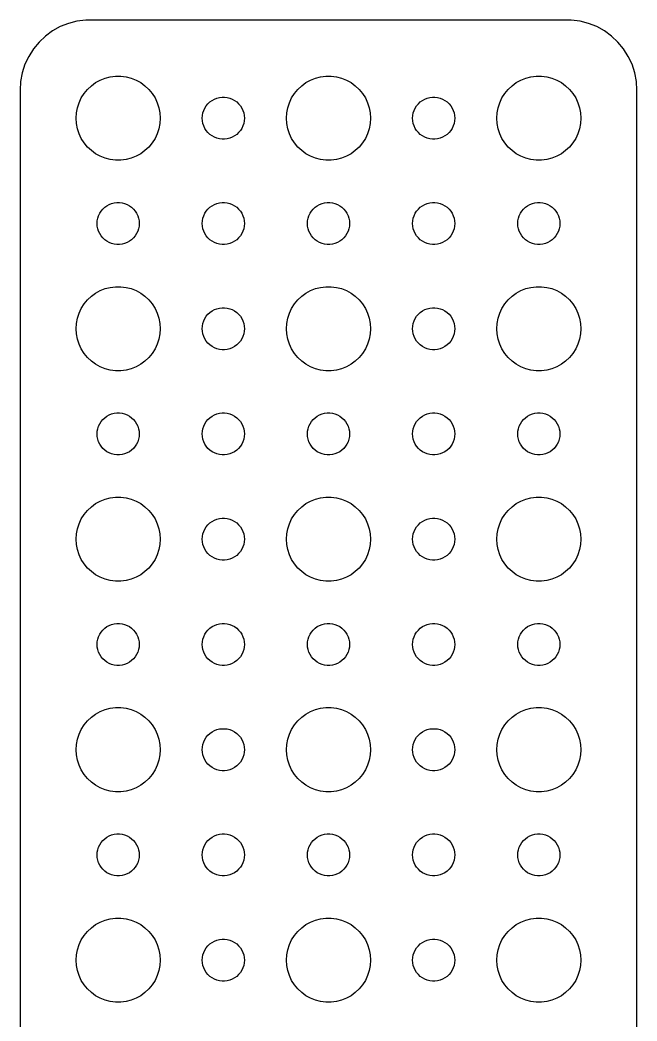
# Model space of a CAD drawing. Extents: x -22 to 22, y -67 to 67.
# Drawn here: x -22 to 22, y -4.3 to 67 of the extents above; entities that cross this region are included whole.
import ezdxf

# ---------------------------------------------------------------- set-up
doc = ezdxf.new("R2010")
doc.units = 0
doc.layers.get('0').update_dxf_attribs({"linetype": 'CONTINUOUS'})

msp = doc.modelspace()

# ---------------------------------------------------------------- linework, layer by layer
msp.add_lwpolyline([(22, -62), (22, 62), (21.9606, 62.6267), (21.8429, 63.2434), (21.6489, 63.8406), (21.3815, 64.4088), (21.0451, 64.9389), (20.6448, 65.4227), (20.1871, 65.8526), (19.6791, 66.2216), (19.1289, 66.5241), (18.5451, 66.7553), (17.9369, 66.9114), (17.314, 66.9901), (17, 66.9901), (17, 66.997), (-17, 66.997), (-17, 66.9901), (-17.314, 66.9901), (-17.9369, 66.9114), (-18.5451, 66.7553), (-19.1289, 66.5241), (-19.6791, 66.2216), (-20.1871, 65.8526), (-20.6448, 65.4227), (-21.0451, 64.9389), (-21.3815, 64.4088), (-21.6489, 63.8406), (-21.8429, 63.2434), (-21.9606, 62.6267), (-22, 62), (-22, -62)])
for points in [[(-15.1884, 57.0059), (-15.5621, 57.0531), (-15.9271, 57.1468), (-16.2773, 57.2855), (-16.6075, 57.467), (-16.9123, 57.6885), (-17.1869, 57.9464), (-17.4271, 58.2366), (-17.6289, 58.5547), (-17.7893, 58.8956), (-17.9057, 59.2539), (-17.9763, 59.624), (-18, 60), (-17.9763, 60.376), (-17.9057, 60.7461), (-17.7893, 61.1044), (-17.6289, 61.4453), (-17.4271, 61.7634), (-17.1869, 62.0536), (-16.9123, 62.3115), (-16.6075, 62.533), (-16.2773, 62.7145), (-15.9271, 62.8532), (-15.5621, 62.9469), (-15.1884, 62.9941), (-14.8116, 62.9941), (-14.4379, 62.9469), (-14.0729, 62.8532), (-13.7227, 62.7145), (-13.3925, 62.533), (-13.0877, 62.3115), (-12.8131, 62.0536), (-12.5729, 61.7634), (-12.3711, 61.4453), (-12.2107, 61.1044), (-12.0943, 60.7461), (-12.0237, 60.376), (-12, 60), (-12.0237, 59.624), (-12.0943, 59.2539), (-12.2107, 58.8956), (-12.3711, 58.5547), (-12.5729, 58.2366), (-12.8131, 57.9464), (-13.0877, 57.6885), (-13.3925, 57.467), (-13.7227, 57.2855), (-14.0729, 57.1468), (-14.4379, 57.0531), (-14.8116, 57.0059)], [(-0.188372, 57.0059), (-0.562144, 57.0531), (-0.927051, 57.1468), (-1.27734, 57.2855), (-1.60748, 57.467), (-1.91227, 57.6885), (-2.18691, 57.9464), (-2.42705, 58.2366), (-2.62892, 58.5547), (-2.78933, 58.8956), (-2.90575, 59.2539), (-2.97634, 59.624), (-3, 60), (-2.97634, 60.376), (-2.90575, 60.7461), (-2.78933, 61.1044), (-2.62892, 61.4453), (-2.42705, 61.7634), (-2.18691, 62.0536), (-1.91227, 62.3115), (-1.60748, 62.533), (-1.27734, 62.7145), (-0.927051, 62.8532), (-0.562144, 62.9469), (-0.188372, 62.9941), (0.188372, 62.9941), (0.562144, 62.9469), (0.927051, 62.8532), (1.27734, 62.7145), (1.60748, 62.533), (1.91227, 62.3115), (2.18691, 62.0536), (2.42705, 61.7634), (2.62892, 61.4453), (2.78933, 61.1044), (2.90575, 60.7461), (2.97634, 60.376), (3, 60), (2.97634, 59.624), (2.90575, 59.2539), (2.78933, 58.8956), (2.62892, 58.5547), (2.42705, 58.2366), (2.18691, 57.9464), (1.91227, 57.6885), (1.60748, 57.467), (1.27734, 57.2855), (0.927051, 57.1468), (0.562144, 57.0531), (0.188372, 57.0059)], [(14.8116, 57.0059), (14.4379, 57.0531), (14.0729, 57.1468), (13.7227, 57.2855), (13.3925, 57.467), (13.0877, 57.6885), (12.8131, 57.9464), (12.5729, 58.2366), (12.3711, 58.5547), (12.2107, 58.8956), (12.0943, 59.2539), (12.0237, 59.624), (12, 60), (12.0237, 60.376), (12.0943, 60.7461), (12.2107, 61.1044), (12.3711, 61.4453), (12.5729, 61.7634), (12.8131, 62.0536), (13.0877, 62.3115), (13.3925, 62.533), (13.7227, 62.7145), (14.0729, 62.8532), (14.4379, 62.9469), (14.8116, 62.9941), (15.1884, 62.9941), (15.5621, 62.9469), (15.9271, 62.8532), (16.2773, 62.7145), (16.6075, 62.533), (16.9123, 62.3115), (17.1869, 62.0536), (17.4271, 61.7634), (17.6289, 61.4453), (17.7893, 61.1044), (17.9057, 60.7461), (17.9763, 60.376), (18, 60), (17.9763, 59.624), (17.9057, 59.2539), (17.7893, 58.8956), (17.6289, 58.5547), (17.4271, 58.2366), (17.1869, 57.9464), (16.9123, 57.6885), (16.6075, 57.467), (16.2773, 57.2855), (15.9271, 57.1468), (15.5621, 57.0531), (15.1884, 57.0059)], [(-7.59419, 58.503), (-7.78107, 58.5266), (-7.96353, 58.5734), (-8.13867, 58.6428), (-8.30374, 58.7335), (-8.45614, 58.8442), (-8.59345, 58.9732), (-8.71353, 59.1183), (-8.81446, 59.2774), (-8.89466, 59.4478), (-8.95287, 59.627), (-8.98817, 59.812), (-9, 60), (-8.98817, 60.188), (-8.95287, 60.373), (-8.89466, 60.5522), (-8.81446, 60.7226), (-8.71353, 60.8817), (-8.59345, 61.0268), (-8.45614, 61.1558), (-8.30374, 61.2665), (-8.13867, 61.3572), (-7.96353, 61.4266), (-7.78107, 61.4734), (-7.59419, 61.497), (-7.40581, 61.497), (-7.21893, 61.4734), (-7.03647, 61.4266), (-6.86133, 61.3572), (-6.69626, 61.2665), (-6.54386, 61.1558), (-6.40655, 61.0268), (-6.28647, 60.8817), (-6.18554, 60.7226), (-6.10534, 60.5522), (-6.04713, 60.373), (-6.01183, 60.188), (-6, 60), (-6.01183, 59.812), (-6.04713, 59.627), (-6.10534, 59.4478), (-6.18554, 59.2774), (-6.28647, 59.1183), (-6.40655, 58.9732), (-6.54386, 58.8442), (-6.69626, 58.7335), (-6.86133, 58.6428), (-7.03647, 58.5734), (-7.21893, 58.5266), (-7.40581, 58.503)], [(7.40581, 58.503), (7.21893, 58.5266), (7.03647, 58.5734), (6.86133, 58.6428), (6.69626, 58.7335), (6.54386, 58.8442), (6.40655, 58.9732), (6.28647, 59.1183), (6.18554, 59.2774), (6.10534, 59.4478), (6.04713, 59.627), (6.01183, 59.812), (6, 60), (6.01183, 60.188), (6.04713, 60.373), (6.10534, 60.5522), (6.18554, 60.7226), (6.28647, 60.8817), (6.40655, 61.0268), (6.54386, 61.1558), (6.69626, 61.2665), (6.86133, 61.3572), (7.03647, 61.4266), (7.21893, 61.4734), (7.40581, 61.497), (7.59419, 61.497), (7.78107, 61.4734), (7.96353, 61.4266), (8.13867, 61.3572), (8.30374, 61.2665), (8.45614, 61.1558), (8.59345, 61.0268), (8.71353, 60.8817), (8.81446, 60.7226), (8.89466, 60.5522), (8.95287, 60.373), (8.98817, 60.188), (9, 60), (8.98817, 59.812), (8.95287, 59.627), (8.89466, 59.4478), (8.81446, 59.2774), (8.71353, 59.1183), (8.59345, 58.9732), (8.45614, 58.8442), (8.30374, 58.7335), (8.13867, 58.6428), (7.96353, 58.5734), (7.78107, 58.5266), (7.59419, 58.503)], [(-15.0942, 51.003), (-15.2811, 51.0266), (-15.4635, 51.0734), (-15.6387, 51.1428), (-15.8037, 51.2335), (-15.9561, 51.3442), (-16.0935, 51.4732), (-16.2135, 51.6183), (-16.3145, 51.7774), (-16.3947, 51.9478), (-16.4529, 52.127), (-16.4882, 52.312), (-16.5, 52.5), (-16.4882, 52.688), (-16.4529, 52.873), (-16.3947, 53.0522), (-16.3145, 53.2226), (-16.2135, 53.3817), (-16.0935, 53.5268), (-15.9561, 53.6558), (-15.8037, 53.7665), (-15.6387, 53.8572), (-15.4635, 53.9266), (-15.2811, 53.9734), (-15.0942, 53.997), (-14.9058, 53.997), (-14.7189, 53.9734), (-14.5365, 53.9266), (-14.3613, 53.8572), (-14.1963, 53.7665), (-14.0439, 53.6558), (-13.9065, 53.5268), (-13.7865, 53.3817), (-13.6855, 53.2226), (-13.6053, 53.0522), (-13.5471, 52.873), (-13.5118, 52.688), (-13.5, 52.5), (-13.5118, 52.312), (-13.5471, 52.127), (-13.6053, 51.9478), (-13.6855, 51.7774), (-13.7865, 51.6183), (-13.9065, 51.4732), (-14.0439, 51.3442), (-14.1963, 51.2335), (-14.3613, 51.1428), (-14.5365, 51.0734), (-14.7189, 51.0266), (-14.9058, 51.003)], [(-7.59419, 51.003), (-7.78107, 51.0266), (-7.96353, 51.0734), (-8.13867, 51.1428), (-8.30374, 51.2335), (-8.45614, 51.3442), (-8.59345, 51.4732), (-8.71353, 51.6183), (-8.81446, 51.7774), (-8.89466, 51.9478), (-8.95287, 52.127), (-8.98817, 52.312), (-9, 52.5), (-8.98817, 52.688), (-8.95287, 52.873), (-8.89466, 53.0522), (-8.81446, 53.2226), (-8.71353, 53.3817), (-8.59345, 53.5268), (-8.45614, 53.6558), (-8.30374, 53.7665), (-8.13867, 53.8572), (-7.96353, 53.9266), (-7.78107, 53.9734), (-7.59419, 53.997), (-7.40581, 53.997), (-7.21893, 53.9734), (-7.03647, 53.9266), (-6.86133, 53.8572), (-6.69626, 53.7665), (-6.54386, 53.6558), (-6.40655, 53.5268), (-6.28647, 53.3817), (-6.18554, 53.2226), (-6.10534, 53.0522), (-6.04713, 52.873), (-6.01183, 52.688), (-6, 52.5), (-6.01183, 52.312), (-6.04713, 52.127), (-6.10534, 51.9478), (-6.18554, 51.7774), (-6.28647, 51.6183), (-6.40655, 51.4732), (-6.54386, 51.3442), (-6.69626, 51.2335), (-6.86133, 51.1428), (-7.03647, 51.0734), (-7.21893, 51.0266), (-7.40581, 51.003)], [(-0.094186, 51.003), (-0.281072, 51.0266), (-0.463525, 51.0734), (-0.638669, 51.1428), (-0.80374, 51.2335), (-0.956136, 51.3442), (-1.09345, 51.4732), (-1.21353, 51.6183), (-1.31446, 51.7774), (-1.39466, 51.9478), (-1.45287, 52.127), (-1.48817, 52.312), (-1.5, 52.5), (-1.48817, 52.688), (-1.45287, 52.873), (-1.39466, 53.0522), (-1.31446, 53.2226), (-1.21353, 53.3817), (-1.09345, 53.5268), (-0.956136, 53.6558), (-0.80374, 53.7665), (-0.638669, 53.8572), (-0.463525, 53.9266), (-0.281072, 53.9734), (-0.094186, 53.997), (0.094186, 53.997), (0.281072, 53.9734), (0.463525, 53.9266), (0.638669, 53.8572), (0.80374, 53.7665), (0.956136, 53.6558), (1.09345, 53.5268), (1.21353, 53.3817), (1.31446, 53.2226), (1.39466, 53.0522), (1.45287, 52.873), (1.48817, 52.688), (1.5, 52.5), (1.48817, 52.312), (1.45287, 52.127), (1.39466, 51.9478), (1.31446, 51.7774), (1.21353, 51.6183), (1.09345, 51.4732), (0.956136, 51.3442), (0.80374, 51.2335), (0.638669, 51.1428), (0.463525, 51.0734), (0.281072, 51.0266), (0.094186, 51.003)], [(7.40581, 51.003), (7.21893, 51.0266), (7.03647, 51.0734), (6.86133, 51.1428), (6.69626, 51.2335), (6.54386, 51.3442), (6.40655, 51.4732), (6.28647, 51.6183), (6.18554, 51.7774), (6.10534, 51.9478), (6.04713, 52.127), (6.01183, 52.312), (6, 52.5), (6.01183, 52.688), (6.04713, 52.873), (6.10534, 53.0522), (6.18554, 53.2226), (6.28647, 53.3817), (6.40655, 53.5268), (6.54386, 53.6558), (6.69626, 53.7665), (6.86133, 53.8572), (7.03647, 53.9266), (7.21893, 53.9734), (7.40581, 53.997), (7.59419, 53.997), (7.78107, 53.9734), (7.96353, 53.9266), (8.13867, 53.8572), (8.30374, 53.7665), (8.45614, 53.6558), (8.59345, 53.5268), (8.71353, 53.3817), (8.81446, 53.2226), (8.89466, 53.0522), (8.95287, 52.873), (8.98817, 52.688), (9, 52.5), (8.98817, 52.312), (8.95287, 52.127), (8.89466, 51.9478), (8.81446, 51.7774), (8.71353, 51.6183), (8.59345, 51.4732), (8.45614, 51.3442), (8.30374, 51.2335), (8.13867, 51.1428), (7.96353, 51.0734), (7.78107, 51.0266), (7.59419, 51.003)], [(14.9058, 51.003), (14.7189, 51.0266), (14.5365, 51.0734), (14.3613, 51.1428), (14.1963, 51.2335), (14.0439, 51.3442), (13.9065, 51.4732), (13.7865, 51.6183), (13.6855, 51.7774), (13.6053, 51.9478), (13.5471, 52.127), (13.5118, 52.312), (13.5, 52.5), (13.5118, 52.688), (13.5471, 52.873), (13.6053, 53.0522), (13.6855, 53.2226), (13.7865, 53.3817), (13.9065, 53.5268), (14.0439, 53.6558), (14.1963, 53.7665), (14.3613, 53.8572), (14.5365, 53.9266), (14.7189, 53.9734), (14.9058, 53.997), (15.0942, 53.997), (15.2811, 53.9734), (15.4635, 53.9266), (15.6387, 53.8572), (15.8037, 53.7665), (15.9561, 53.6558), (16.0935, 53.5268), (16.2135, 53.3817), (16.3145, 53.2226), (16.3947, 53.0522), (16.4529, 52.873), (16.4882, 52.688), (16.5, 52.5), (16.4882, 52.312), (16.4529, 52.127), (16.3947, 51.9478), (16.3145, 51.7774), (16.2135, 51.6183), (16.0935, 51.4732), (15.9561, 51.3442), (15.8037, 51.2335), (15.6387, 51.1428), (15.4635, 51.0734), (15.2811, 51.0266), (15.0942, 51.003)], [(-15.1884, 42.0059), (-15.5621, 42.0531), (-15.9271, 42.1468), (-16.2773, 42.2855), (-16.6075, 42.467), (-16.9123, 42.6885), (-17.1869, 42.9464), (-17.4271, 43.2366), (-17.6289, 43.5547), (-17.7893, 43.8956), (-17.9057, 44.2539), (-17.9763, 44.624), (-18, 45), (-17.9763, 45.376), (-17.9057, 45.7461), (-17.7893, 46.1044), (-17.6289, 46.4453), (-17.4271, 46.7634), (-17.1869, 47.0536), (-16.9123, 47.3115), (-16.6075, 47.533), (-16.2773, 47.7145), (-15.9271, 47.8532), (-15.5621, 47.9469), (-15.1884, 47.9941), (-14.8116, 47.9941), (-14.4379, 47.9469), (-14.0729, 47.8532), (-13.7227, 47.7145), (-13.3925, 47.533), (-13.0877, 47.3115), (-12.8131, 47.0536), (-12.5729, 46.7634), (-12.3711, 46.4453), (-12.2107, 46.1044), (-12.0943, 45.7461), (-12.0237, 45.376), (-12, 45), (-12.0237, 44.624), (-12.0943, 44.2539), (-12.2107, 43.8956), (-12.3711, 43.5547), (-12.5729, 43.2366), (-12.8131, 42.9464), (-13.0877, 42.6885), (-13.3925, 42.467), (-13.7227, 42.2855), (-14.0729, 42.1468), (-14.4379, 42.0531), (-14.8116, 42.0059)], [(-0.188372, 42.0059), (-0.562144, 42.0531), (-0.927051, 42.1468), (-1.27734, 42.2855), (-1.60748, 42.467), (-1.91227, 42.6885), (-2.18691, 42.9464), (-2.42705, 43.2366), (-2.62892, 43.5547), (-2.78933, 43.8956), (-2.90575, 44.2539), (-2.97634, 44.624), (-3, 45), (-2.97634, 45.376), (-2.90575, 45.7461), (-2.78933, 46.1044), (-2.62892, 46.4453), (-2.42705, 46.7634), (-2.18691, 47.0536), (-1.91227, 47.3115), (-1.60748, 47.533), (-1.27734, 47.7145), (-0.927051, 47.8532), (-0.562144, 47.9469), (-0.188372, 47.9941), (0.188372, 47.9941), (0.562144, 47.9469), (0.927051, 47.8532), (1.27734, 47.7145), (1.60748, 47.533), (1.91227, 47.3115), (2.18691, 47.0536), (2.42705, 46.7634), (2.62892, 46.4453), (2.78933, 46.1044), (2.90575, 45.7461), (2.97634, 45.376), (3, 45), (2.97634, 44.624), (2.90575, 44.2539), (2.78933, 43.8956), (2.62892, 43.5547), (2.42705, 43.2366), (2.18691, 42.9464), (1.91227, 42.6885), (1.60748, 42.467), (1.27734, 42.2855), (0.927051, 42.1468), (0.562144, 42.0531), (0.188372, 42.0059)], [(14.8116, 42.0059), (14.4379, 42.0531), (14.0729, 42.1468), (13.7227, 42.2855), (13.3925, 42.467), (13.0877, 42.6885), (12.8131, 42.9464), (12.5729, 43.2366), (12.3711, 43.5547), (12.2107, 43.8956), (12.0943, 44.2539), (12.0237, 44.624), (12, 45), (12.0237, 45.376), (12.0943, 45.7461), (12.2107, 46.1044), (12.3711, 46.4453), (12.5729, 46.7634), (12.8131, 47.0536), (13.0877, 47.3115), (13.3925, 47.533), (13.7227, 47.7145), (14.0729, 47.8532), (14.4379, 47.9469), (14.8116, 47.9941), (15.1884, 47.9941), (15.5621, 47.9469), (15.9271, 47.8532), (16.2773, 47.7145), (16.6075, 47.533), (16.9123, 47.3115), (17.1869, 47.0536), (17.4271, 46.7634), (17.6289, 46.4453), (17.7893, 46.1044), (17.9057, 45.7461), (17.9763, 45.376), (18, 45), (17.9763, 44.624), (17.9057, 44.2539), (17.7893, 43.8956), (17.6289, 43.5547), (17.4271, 43.2366), (17.1869, 42.9464), (16.9123, 42.6885), (16.6075, 42.467), (16.2773, 42.2855), (15.9271, 42.1468), (15.5621, 42.0531), (15.1884, 42.0059)], [(-7.59419, 43.503), (-7.78107, 43.5266), (-7.96353, 43.5734), (-8.13867, 43.6428), (-8.30374, 43.7335), (-8.45614, 43.8442), (-8.59345, 43.9732), (-8.71353, 44.1183), (-8.81446, 44.2774), (-8.89466, 44.4478), (-8.95287, 44.627), (-8.98817, 44.812), (-9, 45), (-8.98817, 45.188), (-8.95287, 45.373), (-8.89466, 45.5522), (-8.81446, 45.7226), (-8.71353, 45.8817), (-8.59345, 46.0268), (-8.45614, 46.1558), (-8.30374, 46.2665), (-8.13867, 46.3572), (-7.96353, 46.4266), (-7.78107, 46.4734), (-7.59419, 46.497), (-7.40581, 46.497), (-7.21893, 46.4734), (-7.03647, 46.4266), (-6.86133, 46.3572), (-6.69626, 46.2665), (-6.54386, 46.1558), (-6.40655, 46.0268), (-6.28647, 45.8817), (-6.18554, 45.7226), (-6.10534, 45.5522), (-6.04713, 45.373), (-6.01183, 45.188), (-6, 45), (-6.01183, 44.812), (-6.04713, 44.627), (-6.10534, 44.4478), (-6.18554, 44.2774), (-6.28647, 44.1183), (-6.40655, 43.9732), (-6.54386, 43.8442), (-6.69626, 43.7335), (-6.86133, 43.6428), (-7.03647, 43.5734), (-7.21893, 43.5266), (-7.40581, 43.503)], [(7.40581, 43.503), (7.21893, 43.5266), (7.03647, 43.5734), (6.86133, 43.6428), (6.69626, 43.7335), (6.54386, 43.8442), (6.40655, 43.9732), (6.28647, 44.1183), (6.18554, 44.2774), (6.10534, 44.4478), (6.04713, 44.627), (6.01183, 44.812), (6, 45), (6.01183, 45.188), (6.04713, 45.373), (6.10534, 45.5522), (6.18554, 45.7226), (6.28647, 45.8817), (6.40655, 46.0268), (6.54386, 46.1558), (6.69626, 46.2665), (6.86133, 46.3572), (7.03647, 46.4266), (7.21893, 46.4734), (7.40581, 46.497), (7.59419, 46.497), (7.78107, 46.4734), (7.96353, 46.4266), (8.13867, 46.3572), (8.30374, 46.2665), (8.45614, 46.1558), (8.59345, 46.0268), (8.71353, 45.8817), (8.81446, 45.7226), (8.89466, 45.5522), (8.95287, 45.373), (8.98817, 45.188), (9, 45), (8.98817, 44.812), (8.95287, 44.627), (8.89466, 44.4478), (8.81446, 44.2774), (8.71353, 44.1183), (8.59345, 43.9732), (8.45614, 43.8442), (8.30374, 43.7335), (8.13867, 43.6428), (7.96353, 43.5734), (7.78107, 43.5266), (7.59419, 43.503)], [(-15.0942, 36.003), (-15.2811, 36.0266), (-15.4635, 36.0734), (-15.6387, 36.1428), (-15.8037, 36.2335), (-15.9561, 36.3442), (-16.0935, 36.4732), (-16.2135, 36.6183), (-16.3145, 36.7774), (-16.3947, 36.9478), (-16.4529, 37.127), (-16.4882, 37.312), (-16.5, 37.5), (-16.4882, 37.688), (-16.4529, 37.873), (-16.3947, 38.0522), (-16.3145, 38.2226), (-16.2135, 38.3817), (-16.0935, 38.5268), (-15.9561, 38.6558), (-15.8037, 38.7665), (-15.6387, 38.8572), (-15.4635, 38.9266), (-15.2811, 38.9734), (-15.0942, 38.997), (-14.9058, 38.997), (-14.7189, 38.9734), (-14.5365, 38.9266), (-14.3613, 38.8572), (-14.1963, 38.7665), (-14.0439, 38.6558), (-13.9065, 38.5268), (-13.7865, 38.3817), (-13.6855, 38.2226), (-13.6053, 38.0522), (-13.5471, 37.873), (-13.5118, 37.688), (-13.5, 37.5), (-13.5118, 37.312), (-13.5471, 37.127), (-13.6053, 36.9478), (-13.6855, 36.7774), (-13.7865, 36.6183), (-13.9065, 36.4732), (-14.0439, 36.3442), (-14.1963, 36.2335), (-14.3613, 36.1428), (-14.5365, 36.0734), (-14.7189, 36.0266), (-14.9058, 36.003)], [(-7.59419, 36.003), (-7.78107, 36.0266), (-7.96353, 36.0734), (-8.13867, 36.1428), (-8.30374, 36.2335), (-8.45614, 36.3442), (-8.59345, 36.4732), (-8.71353, 36.6183), (-8.81446, 36.7774), (-8.89466, 36.9478), (-8.95287, 37.127), (-8.98817, 37.312), (-9, 37.5), (-8.98817, 37.688), (-8.95287, 37.873), (-8.89466, 38.0522), (-8.81446, 38.2226), (-8.71353, 38.3817), (-8.59345, 38.5268), (-8.45614, 38.6558), (-8.30374, 38.7665), (-8.13867, 38.8572), (-7.96353, 38.9266), (-7.78107, 38.9734), (-7.59419, 38.997), (-7.40581, 38.997), (-7.21893, 38.9734), (-7.03647, 38.9266), (-6.86133, 38.8572), (-6.69626, 38.7665), (-6.54386, 38.6558), (-6.40655, 38.5268), (-6.28647, 38.3817), (-6.18554, 38.2226), (-6.10534, 38.0522), (-6.04713, 37.873), (-6.01183, 37.688), (-6, 37.5), (-6.01183, 37.312), (-6.04713, 37.127), (-6.10534, 36.9478), (-6.18554, 36.7774), (-6.28647, 36.6183), (-6.40655, 36.4732), (-6.54386, 36.3442), (-6.69626, 36.2335), (-6.86133, 36.1428), (-7.03647, 36.0734), (-7.21893, 36.0266), (-7.40581, 36.003)], [(-0.094186, 36.003), (-0.281072, 36.0266), (-0.463525, 36.0734), (-0.638669, 36.1428), (-0.80374, 36.2335), (-0.956136, 36.3442), (-1.09345, 36.4732), (-1.21353, 36.6183), (-1.31446, 36.7774), (-1.39466, 36.9478), (-1.45287, 37.127), (-1.48817, 37.312), (-1.5, 37.5), (-1.48817, 37.688), (-1.45287, 37.873), (-1.39466, 38.0522), (-1.31446, 38.2226), (-1.21353, 38.3817), (-1.09345, 38.5268), (-0.956136, 38.6558), (-0.80374, 38.7665), (-0.638669, 38.8572), (-0.463525, 38.9266), (-0.281072, 38.9734), (-0.094186, 38.997), (0.094186, 38.997), (0.281072, 38.9734), (0.463525, 38.9266), (0.638669, 38.8572), (0.80374, 38.7665), (0.956136, 38.6558), (1.09345, 38.5268), (1.21353, 38.3817), (1.31446, 38.2226), (1.39466, 38.0522), (1.45287, 37.873), (1.48817, 37.688), (1.5, 37.5), (1.48817, 37.312), (1.45287, 37.127), (1.39466, 36.9478), (1.31446, 36.7774), (1.21353, 36.6183), (1.09345, 36.4732), (0.956136, 36.3442), (0.80374, 36.2335), (0.638669, 36.1428), (0.463525, 36.0734), (0.281072, 36.0266), (0.094186, 36.003)], [(7.40581, 36.003), (7.21893, 36.0266), (7.03647, 36.0734), (6.86133, 36.1428), (6.69626, 36.2335), (6.54386, 36.3442), (6.40655, 36.4732), (6.28647, 36.6183), (6.18554, 36.7774), (6.10534, 36.9478), (6.04713, 37.127), (6.01183, 37.312), (6, 37.5), (6.01183, 37.688), (6.04713, 37.873), (6.10534, 38.0522), (6.18554, 38.2226), (6.28647, 38.3817), (6.40655, 38.5268), (6.54386, 38.6558), (6.69626, 38.7665), (6.86133, 38.8572), (7.03647, 38.9266), (7.21893, 38.9734), (7.40581, 38.997), (7.59419, 38.997), (7.78107, 38.9734), (7.96353, 38.9266), (8.13867, 38.8572), (8.30374, 38.7665), (8.45614, 38.6558), (8.59345, 38.5268), (8.71353, 38.3817), (8.81446, 38.2226), (8.89466, 38.0522), (8.95287, 37.873), (8.98817, 37.688), (9, 37.5), (8.98817, 37.312), (8.95287, 37.127), (8.89466, 36.9478), (8.81446, 36.7774), (8.71353, 36.6183), (8.59345, 36.4732), (8.45614, 36.3442), (8.30374, 36.2335), (8.13867, 36.1428), (7.96353, 36.0734), (7.78107, 36.0266), (7.59419, 36.003)], [(14.9058, 36.003), (14.7189, 36.0266), (14.5365, 36.0734), (14.3613, 36.1428), (14.1963, 36.2335), (14.0439, 36.3442), (13.9065, 36.4732), (13.7865, 36.6183), (13.6855, 36.7774), (13.6053, 36.9478), (13.5471, 37.127), (13.5118, 37.312), (13.5, 37.5), (13.5118, 37.688), (13.5471, 37.873), (13.6053, 38.0522), (13.6855, 38.2226), (13.7865, 38.3817), (13.9065, 38.5268), (14.0439, 38.6558), (14.1963, 38.7665), (14.3613, 38.8572), (14.5365, 38.9266), (14.7189, 38.9734), (14.9058, 38.997), (15.0942, 38.997), (15.2811, 38.9734), (15.4635, 38.9266), (15.6387, 38.8572), (15.8037, 38.7665), (15.9561, 38.6558), (16.0935, 38.5268), (16.2135, 38.3817), (16.3145, 38.2226), (16.3947, 38.0522), (16.4529, 37.873), (16.4882, 37.688), (16.5, 37.5), (16.4882, 37.312), (16.4529, 37.127), (16.3947, 36.9478), (16.3145, 36.7774), (16.2135, 36.6183), (16.0935, 36.4732), (15.9561, 36.3442), (15.8037, 36.2335), (15.6387, 36.1428), (15.4635, 36.0734), (15.2811, 36.0266), (15.0942, 36.003)], [(-15.1884, 27.0059), (-15.5621, 27.0531), (-15.9271, 27.1468), (-16.2773, 27.2855), (-16.6075, 27.467), (-16.9123, 27.6885), (-17.1869, 27.9464), (-17.4271, 28.2366), (-17.6289, 28.5547), (-17.7893, 28.8956), (-17.9057, 29.2539), (-17.9763, 29.624), (-18, 30), (-17.9763, 30.376), (-17.9057, 30.7461), (-17.7893, 31.1044), (-17.6289, 31.4453), (-17.4271, 31.7634), (-17.1869, 32.0536), (-16.9123, 32.3115), (-16.6075, 32.533), (-16.2773, 32.7145), (-15.9271, 32.8532), (-15.5621, 32.9469), (-15.1884, 32.9941), (-14.8116, 32.9941), (-14.4379, 32.9469), (-14.0729, 32.8532), (-13.7227, 32.7145), (-13.3925, 32.533), (-13.0877, 32.3115), (-12.8131, 32.0536), (-12.5729, 31.7634), (-12.3711, 31.4453), (-12.2107, 31.1044), (-12.0943, 30.7461), (-12.0237, 30.376), (-12, 30), (-12.0237, 29.624), (-12.0943, 29.2539), (-12.2107, 28.8956), (-12.3711, 28.5547), (-12.5729, 28.2366), (-12.8131, 27.9464), (-13.0877, 27.6885), (-13.3925, 27.467), (-13.7227, 27.2855), (-14.0729, 27.1468), (-14.4379, 27.0531), (-14.8116, 27.0059)], [(-0.188372, 27.0059), (-0.562144, 27.0531), (-0.927051, 27.1468), (-1.27734, 27.2855), (-1.60748, 27.467), (-1.91227, 27.6885), (-2.18691, 27.9464), (-2.42705, 28.2366), (-2.62892, 28.5547), (-2.78933, 28.8956), (-2.90575, 29.2539), (-2.97634, 29.624), (-3, 30), (-2.97634, 30.376), (-2.90575, 30.7461), (-2.78933, 31.1044), (-2.62892, 31.4453), (-2.42705, 31.7634), (-2.18691, 32.0536), (-1.91227, 32.3115), (-1.60748, 32.533), (-1.27734, 32.7145), (-0.927051, 32.8532), (-0.562144, 32.9469), (-0.188372, 32.9941), (0.188372, 32.9941), (0.562144, 32.9469), (0.927051, 32.8532), (1.27734, 32.7145), (1.60748, 32.533), (1.91227, 32.3115), (2.18691, 32.0536), (2.42705, 31.7634), (2.62892, 31.4453), (2.78933, 31.1044), (2.90575, 30.7461), (2.97634, 30.376), (3, 30), (2.97634, 29.624), (2.90575, 29.2539), (2.78933, 28.8956), (2.62892, 28.5547), (2.42705, 28.2366), (2.18691, 27.9464), (1.91227, 27.6885), (1.60748, 27.467), (1.27734, 27.2855), (0.927051, 27.1468), (0.562144, 27.0531), (0.188372, 27.0059)], [(14.8116, 27.0059), (14.4379, 27.0531), (14.0729, 27.1468), (13.7227, 27.2855), (13.3925, 27.467), (13.0877, 27.6885), (12.8131, 27.9464), (12.5729, 28.2366), (12.3711, 28.5547), (12.2107, 28.8956), (12.0943, 29.2539), (12.0237, 29.624), (12, 30), (12.0237, 30.376), (12.0943, 30.7461), (12.2107, 31.1044), (12.3711, 31.4453), (12.5729, 31.7634), (12.8131, 32.0536), (13.0877, 32.3115), (13.3925, 32.533), (13.7227, 32.7145), (14.0729, 32.8532), (14.4379, 32.9469), (14.8116, 32.9941), (15.1884, 32.9941), (15.5621, 32.9469), (15.9271, 32.8532), (16.2773, 32.7145), (16.6075, 32.533), (16.9123, 32.3115), (17.1869, 32.0536), (17.4271, 31.7634), (17.6289, 31.4453), (17.7893, 31.1044), (17.9057, 30.7461), (17.9763, 30.376), (18, 30), (17.9763, 29.624), (17.9057, 29.2539), (17.7893, 28.8956), (17.6289, 28.5547), (17.4271, 28.2366), (17.1869, 27.9464), (16.9123, 27.6885), (16.6075, 27.467), (16.2773, 27.2855), (15.9271, 27.1468), (15.5621, 27.0531), (15.1884, 27.0059)], [(-7.59419, 28.503), (-7.78107, 28.5266), (-7.96353, 28.5734), (-8.13867, 28.6428), (-8.30374, 28.7335), (-8.45614, 28.8442), (-8.59345, 28.9732), (-8.71353, 29.1183), (-8.81446, 29.2774), (-8.89466, 29.4478), (-8.95287, 29.627), (-8.98817, 29.812), (-9, 30), (-8.98817, 30.188), (-8.95287, 30.373), (-8.89466, 30.5522), (-8.81446, 30.7226), (-8.71353, 30.8817), (-8.59345, 31.0268), (-8.45614, 31.1558), (-8.30374, 31.2665), (-8.13867, 31.3572), (-7.96353, 31.4266), (-7.78107, 31.4734), (-7.59419, 31.497), (-7.40581, 31.497), (-7.21893, 31.4734), (-7.03647, 31.4266), (-6.86133, 31.3572), (-6.69626, 31.2665), (-6.54386, 31.1558), (-6.40655, 31.0268), (-6.28647, 30.8817), (-6.18554, 30.7226), (-6.10534, 30.5522), (-6.04713, 30.373), (-6.01183, 30.188), (-6, 30), (-6.01183, 29.812), (-6.04713, 29.627), (-6.10534, 29.4478), (-6.18554, 29.2774), (-6.28647, 29.1183), (-6.40655, 28.9732), (-6.54386, 28.8442), (-6.69626, 28.7335), (-6.86133, 28.6428), (-7.03647, 28.5734), (-7.21893, 28.5266), (-7.40581, 28.503)], [(7.40581, 28.503), (7.21893, 28.5266), (7.03647, 28.5734), (6.86133, 28.6428), (6.69626, 28.7335), (6.54386, 28.8442), (6.40655, 28.9732), (6.28647, 29.1183), (6.18554, 29.2774), (6.10534, 29.4478), (6.04713, 29.627), (6.01183, 29.812), (6, 30), (6.01183, 30.188), (6.04713, 30.373), (6.10534, 30.5522), (6.18554, 30.7226), (6.28647, 30.8817), (6.40655, 31.0268), (6.54386, 31.1558), (6.69626, 31.2665), (6.86133, 31.3572), (7.03647, 31.4266), (7.21893, 31.4734), (7.40581, 31.497), (7.59419, 31.497), (7.78107, 31.4734), (7.96353, 31.4266), (8.13867, 31.3572), (8.30374, 31.2665), (8.45614, 31.1558), (8.59345, 31.0268), (8.71353, 30.8817), (8.81446, 30.7226), (8.89466, 30.5522), (8.95287, 30.373), (8.98817, 30.188), (9, 30), (8.98817, 29.812), (8.95287, 29.627), (8.89466, 29.4478), (8.81446, 29.2774), (8.71353, 29.1183), (8.59345, 28.9732), (8.45614, 28.8442), (8.30374, 28.7335), (8.13867, 28.6428), (7.96353, 28.5734), (7.78107, 28.5266), (7.59419, 28.503)], [(-15.0942, 21.003), (-15.2811, 21.0266), (-15.4635, 21.0734), (-15.6387, 21.1428), (-15.8037, 21.2335), (-15.9561, 21.3442), (-16.0935, 21.4732), (-16.2135, 21.6183), (-16.3145, 21.7774), (-16.3947, 21.9478), (-16.4529, 22.127), (-16.4882, 22.312), (-16.5, 22.5), (-16.4882, 22.688), (-16.4529, 22.873), (-16.3947, 23.0522), (-16.3145, 23.2226), (-16.2135, 23.3817), (-16.0935, 23.5268), (-15.9561, 23.6558), (-15.8037, 23.7665), (-15.6387, 23.8572), (-15.4635, 23.9266), (-15.2811, 23.9734), (-15.0942, 23.997), (-14.9058, 23.997), (-14.7189, 23.9734), (-14.5365, 23.9266), (-14.3613, 23.8572), (-14.1963, 23.7665), (-14.0439, 23.6558), (-13.9065, 23.5268), (-13.7865, 23.3817), (-13.6855, 23.2226), (-13.6053, 23.0522), (-13.5471, 22.873), (-13.5118, 22.688), (-13.5, 22.5), (-13.5118, 22.312), (-13.5471, 22.127), (-13.6053, 21.9478), (-13.6855, 21.7774), (-13.7865, 21.6183), (-13.9065, 21.4732), (-14.0439, 21.3442), (-14.1963, 21.2335), (-14.3613, 21.1428), (-14.5365, 21.0734), (-14.7189, 21.0266), (-14.9058, 21.003)], [(-7.59419, 21.003), (-7.78107, 21.0266), (-7.96353, 21.0734), (-8.13867, 21.1428), (-8.30374, 21.2335), (-8.45614, 21.3442), (-8.59345, 21.4732), (-8.71353, 21.6183), (-8.81446, 21.7774), (-8.89466, 21.9478), (-8.95287, 22.127), (-8.98817, 22.312), (-9, 22.5), (-8.98817, 22.688), (-8.95287, 22.873), (-8.89466, 23.0522), (-8.81446, 23.2226), (-8.71353, 23.3817), (-8.59345, 23.5268), (-8.45614, 23.6558), (-8.30374, 23.7665), (-8.13867, 23.8572), (-7.96353, 23.9266), (-7.78107, 23.9734), (-7.59419, 23.997), (-7.40581, 23.997), (-7.21893, 23.9734), (-7.03647, 23.9266), (-6.86133, 23.8572), (-6.69626, 23.7665), (-6.54386, 23.6558), (-6.40655, 23.5268), (-6.28647, 23.3817), (-6.18554, 23.2226), (-6.10534, 23.0522), (-6.04713, 22.873), (-6.01183, 22.688), (-6, 22.5), (-6.01183, 22.312), (-6.04713, 22.127), (-6.10534, 21.9478), (-6.18554, 21.7774), (-6.28647, 21.6183), (-6.40655, 21.4732), (-6.54386, 21.3442), (-6.69626, 21.2335), (-6.86133, 21.1428), (-7.03647, 21.0734), (-7.21893, 21.0266), (-7.40581, 21.003)], [(-0.094186, 21.003), (-0.281072, 21.0266), (-0.463525, 21.0734), (-0.638669, 21.1428), (-0.80374, 21.2335), (-0.956136, 21.3442), (-1.09345, 21.4732), (-1.21353, 21.6183), (-1.31446, 21.7774), (-1.39466, 21.9478), (-1.45287, 22.127), (-1.48817, 22.312), (-1.5, 22.5), (-1.48817, 22.688), (-1.45287, 22.873), (-1.39466, 23.0522), (-1.31446, 23.2226), (-1.21353, 23.3817), (-1.09345, 23.5268), (-0.956136, 23.6558), (-0.80374, 23.7665), (-0.638669, 23.8572), (-0.463525, 23.9266), (-0.281072, 23.9734), (-0.094186, 23.997), (0.094186, 23.997), (0.281072, 23.9734), (0.463525, 23.9266), (0.638669, 23.8572), (0.80374, 23.7665), (0.956136, 23.6558), (1.09345, 23.5268), (1.21353, 23.3817), (1.31446, 23.2226), (1.39466, 23.0522), (1.45287, 22.873), (1.48817, 22.688), (1.5, 22.5), (1.48817, 22.312), (1.45287, 22.127), (1.39466, 21.9478), (1.31446, 21.7774), (1.21353, 21.6183), (1.09345, 21.4732), (0.956136, 21.3442), (0.80374, 21.2335), (0.638669, 21.1428), (0.463525, 21.0734), (0.281072, 21.0266), (0.094186, 21.003)], [(7.40581, 21.003), (7.21893, 21.0266), (7.03647, 21.0734), (6.86133, 21.1428), (6.69626, 21.2335), (6.54386, 21.3442), (6.40655, 21.4732), (6.28647, 21.6183), (6.18554, 21.7774), (6.10534, 21.9478), (6.04713, 22.127), (6.01183, 22.312), (6, 22.5), (6.01183, 22.688), (6.04713, 22.873), (6.10534, 23.0522), (6.18554, 23.2226), (6.28647, 23.3817), (6.40655, 23.5268), (6.54386, 23.6558), (6.69626, 23.7665), (6.86133, 23.8572), (7.03647, 23.9266), (7.21893, 23.9734), (7.40581, 23.997), (7.59419, 23.997), (7.78107, 23.9734), (7.96353, 23.9266), (8.13867, 23.8572), (8.30374, 23.7665), (8.45614, 23.6558), (8.59345, 23.5268), (8.71353, 23.3817), (8.81446, 23.2226), (8.89466, 23.0522), (8.95287, 22.873), (8.98817, 22.688), (9, 22.5), (8.98817, 22.312), (8.95287, 22.127), (8.89466, 21.9478), (8.81446, 21.7774), (8.71353, 21.6183), (8.59345, 21.4732), (8.45614, 21.3442), (8.30374, 21.2335), (8.13867, 21.1428), (7.96353, 21.0734), (7.78107, 21.0266), (7.59419, 21.003)], [(14.9058, 21.003), (14.7189, 21.0266), (14.5365, 21.0734), (14.3613, 21.1428), (14.1963, 21.2335), (14.0439, 21.3442), (13.9065, 21.4732), (13.7865, 21.6183), (13.6855, 21.7774), (13.6053, 21.9478), (13.5471, 22.127), (13.5118, 22.312), (13.5, 22.5), (13.5118, 22.688), (13.5471, 22.873), (13.6053, 23.0522), (13.6855, 23.2226), (13.7865, 23.3817), (13.9065, 23.5268), (14.0439, 23.6558), (14.1963, 23.7665), (14.3613, 23.8572), (14.5365, 23.9266), (14.7189, 23.9734), (14.9058, 23.997), (15.0942, 23.997), (15.2811, 23.9734), (15.4635, 23.9266), (15.6387, 23.8572), (15.8037, 23.7665), (15.9561, 23.6558), (16.0935, 23.5268), (16.2135, 23.3817), (16.3145, 23.2226), (16.3947, 23.0522), (16.4529, 22.873), (16.4882, 22.688), (16.5, 22.5), (16.4882, 22.312), (16.4529, 22.127), (16.3947, 21.9478), (16.3145, 21.7774), (16.2135, 21.6183), (16.0935, 21.4732), (15.9561, 21.3442), (15.8037, 21.2335), (15.6387, 21.1428), (15.4635, 21.0734), (15.2811, 21.0266), (15.0942, 21.003)], [(-15.1884, 12.0059), (-15.5621, 12.0531), (-15.9271, 12.1468), (-16.2773, 12.2855), (-16.6075, 12.467), (-16.9123, 12.6885), (-17.1869, 12.9464), (-17.4271, 13.2366), (-17.6289, 13.5547), (-17.7893, 13.8956), (-17.9057, 14.2539), (-17.9763, 14.624), (-18, 15), (-17.9763, 15.376), (-17.9057, 15.7461), (-17.7893, 16.1044), (-17.6289, 16.4453), (-17.4271, 16.7634), (-17.1869, 17.0536), (-16.9123, 17.3115), (-16.6075, 17.533), (-16.2773, 17.7145), (-15.9271, 17.8532), (-15.5621, 17.9469), (-15.1884, 17.9941), (-14.8116, 17.9941), (-14.4379, 17.9469), (-14.0729, 17.8532), (-13.7227, 17.7145), (-13.3925, 17.533), (-13.0877, 17.3115), (-12.8131, 17.0536), (-12.5729, 16.7634), (-12.3711, 16.4453), (-12.2107, 16.1044), (-12.0943, 15.7461), (-12.0237, 15.376), (-12, 15), (-12.0237, 14.624), (-12.0943, 14.2539), (-12.2107, 13.8956), (-12.3711, 13.5547), (-12.5729, 13.2366), (-12.8131, 12.9464), (-13.0877, 12.6885), (-13.3925, 12.467), (-13.7227, 12.2855), (-14.0729, 12.1468), (-14.4379, 12.0531), (-14.8116, 12.0059)], [(-0.188372, 12.0059), (-0.562144, 12.0531), (-0.927051, 12.1468), (-1.27734, 12.2855), (-1.60748, 12.467), (-1.91227, 12.6885), (-2.18691, 12.9464), (-2.42705, 13.2366), (-2.62892, 13.5547), (-2.78933, 13.8956), (-2.90575, 14.2539), (-2.97634, 14.624), (-3, 15), (-2.97634, 15.376), (-2.90575, 15.7461), (-2.78933, 16.1044), (-2.62892, 16.4453), (-2.42705, 16.7634), (-2.18691, 17.0536), (-1.91227, 17.3115), (-1.60748, 17.533), (-1.27734, 17.7145), (-0.927051, 17.8532), (-0.562144, 17.9469), (-0.188372, 17.9941), (0.188372, 17.9941), (0.562144, 17.9469), (0.927051, 17.8532), (1.27734, 17.7145), (1.60748, 17.533), (1.91227, 17.3115), (2.18691, 17.0536), (2.42705, 16.7634), (2.62892, 16.4453), (2.78933, 16.1044), (2.90575, 15.7461), (2.97634, 15.376), (3, 15), (2.97634, 14.624), (2.90575, 14.2539), (2.78933, 13.8956), (2.62892, 13.5547), (2.42705, 13.2366), (2.18691, 12.9464), (1.91227, 12.6885), (1.60748, 12.467), (1.27734, 12.2855), (0.927051, 12.1468), (0.562144, 12.0531), (0.188372, 12.0059)], [(14.8116, 12.0059), (14.4379, 12.0531), (14.0729, 12.1468), (13.7227, 12.2855), (13.3925, 12.467), (13.0877, 12.6885), (12.8131, 12.9464), (12.5729, 13.2366), (12.3711, 13.5547), (12.2107, 13.8956), (12.0943, 14.2539), (12.0237, 14.624), (12, 15), (12.0237, 15.376), (12.0943, 15.7461), (12.2107, 16.1044), (12.3711, 16.4453), (12.5729, 16.7634), (12.8131, 17.0536), (13.0877, 17.3115), (13.3925, 17.533), (13.7227, 17.7145), (14.0729, 17.8532), (14.4379, 17.9469), (14.8116, 17.9941), (15.1884, 17.9941), (15.5621, 17.9469), (15.9271, 17.8532), (16.2773, 17.7145), (16.6075, 17.533), (16.9123, 17.3115), (17.1869, 17.0536), (17.4271, 16.7634), (17.6289, 16.4453), (17.7893, 16.1044), (17.9057, 15.7461), (17.9763, 15.376), (18, 15), (17.9763, 14.624), (17.9057, 14.2539), (17.7893, 13.8956), (17.6289, 13.5547), (17.4271, 13.2366), (17.1869, 12.9464), (16.9123, 12.6885), (16.6075, 12.467), (16.2773, 12.2855), (15.9271, 12.1468), (15.5621, 12.0531), (15.1884, 12.0059)], [(-7.59419, 13.503), (-7.78107, 13.5266), (-7.96353, 13.5734), (-8.13867, 13.6428), (-8.30374, 13.7335), (-8.45614, 13.8442), (-8.59345, 13.9732), (-8.71353, 14.1183), (-8.81446, 14.2774), (-8.89466, 14.4478), (-8.95287, 14.627), (-8.98817, 14.812), (-9, 15), (-8.98817, 15.188), (-8.95287, 15.373), (-8.89466, 15.5522), (-8.81446, 15.7226), (-8.71353, 15.8817), (-8.59345, 16.0268), (-8.45614, 16.1558), (-8.30374, 16.2665), (-8.13867, 16.3572), (-7.96353, 16.4266), (-7.78107, 16.4734), (-7.59419, 16.497), (-7.40581, 16.497), (-7.21893, 16.4734), (-7.03647, 16.4266), (-6.86133, 16.3572), (-6.69626, 16.2665), (-6.54386, 16.1558), (-6.40655, 16.0268), (-6.28647, 15.8817), (-6.18554, 15.7226), (-6.10534, 15.5522), (-6.04713, 15.373), (-6.01183, 15.188), (-6, 15), (-6.01183, 14.812), (-6.04713, 14.627), (-6.10534, 14.4478), (-6.18554, 14.2774), (-6.28647, 14.1183), (-6.40655, 13.9732), (-6.54386, 13.8442), (-6.69626, 13.7335), (-6.86133, 13.6428), (-7.03647, 13.5734), (-7.21893, 13.5266), (-7.40581, 13.503)], [(7.40581, 13.503), (7.21893, 13.5266), (7.03647, 13.5734), (6.86133, 13.6428), (6.69626, 13.7335), (6.54386, 13.8442), (6.40655, 13.9732), (6.28647, 14.1183), (6.18554, 14.2774), (6.10534, 14.4478), (6.04713, 14.627), (6.01183, 14.812), (6, 15), (6.01183, 15.188), (6.04713, 15.373), (6.10534, 15.5522), (6.18554, 15.7226), (6.28647, 15.8817), (6.40655, 16.0268), (6.54386, 16.1558), (6.69626, 16.2665), (6.86133, 16.3572), (7.03647, 16.4266), (7.21893, 16.4734), (7.40581, 16.497), (7.59419, 16.497), (7.78107, 16.4734), (7.96353, 16.4266), (8.13867, 16.3572), (8.30374, 16.2665), (8.45614, 16.1558), (8.59345, 16.0268), (8.71353, 15.8817), (8.81446, 15.7226), (8.89466, 15.5522), (8.95287, 15.373), (8.98817, 15.188), (9, 15), (8.98817, 14.812), (8.95287, 14.627), (8.89466, 14.4478), (8.81446, 14.2774), (8.71353, 14.1183), (8.59345, 13.9732), (8.45614, 13.8442), (8.30374, 13.7335), (8.13867, 13.6428), (7.96353, 13.5734), (7.78107, 13.5266), (7.59419, 13.503)], [(-15.0942, 6.00296), (-15.2811, 6.02657), (-15.4635, 6.07342), (-15.6387, 6.14276), (-15.8037, 6.23351), (-15.9561, 6.34423), (-16.0935, 6.47318), (-16.2135, 6.61832), (-16.3145, 6.77737), (-16.3947, 6.94781), (-16.4529, 7.12697), (-16.4882, 7.312), (-16.5, 7.5), (-16.4882, 7.688), (-16.4529, 7.87303), (-16.3947, 8.05219), (-16.3145, 8.22263), (-16.2135, 8.38168), (-16.0935, 8.52682), (-15.9561, 8.65577), (-15.8037, 8.76649), (-15.6387, 8.85724), (-15.4635, 8.92658), (-15.2811, 8.97343), (-15.0942, 8.99704), (-14.9058, 8.99704), (-14.7189, 8.97343), (-14.5365, 8.92658), (-14.3613, 8.85724), (-14.1963, 8.76649), (-14.0439, 8.65577), (-13.9065, 8.52682), (-13.7865, 8.38168), (-13.6855, 8.22263), (-13.6053, 8.05219), (-13.5471, 7.87303), (-13.5118, 7.688), (-13.5, 7.5), (-13.5118, 7.312), (-13.5471, 7.12697), (-13.6053, 6.94781), (-13.6855, 6.77737), (-13.7865, 6.61832), (-13.9065, 6.47318), (-14.0439, 6.34423), (-14.1963, 6.23351), (-14.3613, 6.14276), (-14.5365, 6.07342), (-14.7189, 6.02657), (-14.9058, 6.00296)], [(-7.59419, 6.00296), (-7.78107, 6.02657), (-7.96353, 6.07342), (-8.13867, 6.14276), (-8.30374, 6.23351), (-8.45614, 6.34423), (-8.59345, 6.47318), (-8.71353, 6.61832), (-8.81446, 6.77737), (-8.89466, 6.94781), (-8.95287, 7.12697), (-8.98817, 7.312), (-9, 7.5), (-8.98817, 7.688), (-8.95287, 7.87303), (-8.89466, 8.05219), (-8.81446, 8.22263), (-8.71353, 8.38168), (-8.59345, 8.52682), (-8.45614, 8.65577), (-8.30374, 8.76649), (-8.13867, 8.85724), (-7.96353, 8.92658), (-7.78107, 8.97343), (-7.59419, 8.99704), (-7.40581, 8.99704), (-7.21893, 8.97343), (-7.03647, 8.92658), (-6.86133, 8.85724), (-6.69626, 8.76649), (-6.54386, 8.65577), (-6.40655, 8.52682), (-6.28647, 8.38168), (-6.18554, 8.22263), (-6.10534, 8.05219), (-6.04713, 7.87303), (-6.01183, 7.688), (-6, 7.5), (-6.01183, 7.312), (-6.04713, 7.12697), (-6.10534, 6.94781), (-6.18554, 6.77737), (-6.28647, 6.61832), (-6.40655, 6.47318), (-6.54386, 6.34423), (-6.69626, 6.23351), (-6.86133, 6.14276), (-7.03647, 6.07342), (-7.21893, 6.02657), (-7.40581, 6.00296)], [(-0.094186, 6.00296), (-0.281072, 6.02657), (-0.463525, 6.07342), (-0.638669, 6.14276), (-0.80374, 6.23351), (-0.956136, 6.34423), (-1.09345, 6.47318), (-1.21353, 6.61832), (-1.31446, 6.77737), (-1.39466, 6.94781), (-1.45287, 7.12697), (-1.48817, 7.312), (-1.5, 7.5), (-1.48817, 7.688), (-1.45287, 7.87303), (-1.39466, 8.05219), (-1.31446, 8.22263), (-1.21353, 8.38168), (-1.09345, 8.52682), (-0.956136, 8.65577), (-0.80374, 8.76649), (-0.638669, 8.85724), (-0.463525, 8.92658), (-0.281072, 8.97343), (-0.094186, 8.99704), (0.094186, 8.99704), (0.281072, 8.97343), (0.463525, 8.92658), (0.638669, 8.85724), (0.80374, 8.76649), (0.956136, 8.65577), (1.09345, 8.52682), (1.21353, 8.38168), (1.31446, 8.22263), (1.39466, 8.05219), (1.45287, 7.87303), (1.48817, 7.688), (1.5, 7.5), (1.48817, 7.312), (1.45287, 7.12697), (1.39466, 6.94781), (1.31446, 6.77737), (1.21353, 6.61832), (1.09345, 6.47318), (0.956136, 6.34423), (0.80374, 6.23351), (0.638669, 6.14276), (0.463525, 6.07342), (0.281072, 6.02657), (0.094186, 6.00296)], [(7.40581, 6.00296), (7.21893, 6.02657), (7.03647, 6.07342), (6.86133, 6.14276), (6.69626, 6.23351), (6.54386, 6.34423), (6.40655, 6.47318), (6.28647, 6.61832), (6.18554, 6.77737), (6.10534, 6.94781), (6.04713, 7.12697), (6.01183, 7.312), (6, 7.5), (6.01183, 7.688), (6.04713, 7.87303), (6.10534, 8.05219), (6.18554, 8.22263), (6.28647, 8.38168), (6.40655, 8.52682), (6.54386, 8.65577), (6.69626, 8.76649), (6.86133, 8.85724), (7.03647, 8.92658), (7.21893, 8.97343), (7.40581, 8.99704), (7.59419, 8.99704), (7.78107, 8.97343), (7.96353, 8.92658), (8.13867, 8.85724), (8.30374, 8.76649), (8.45614, 8.65577), (8.59345, 8.52682), (8.71353, 8.38168), (8.81446, 8.22263), (8.89466, 8.05219), (8.95287, 7.87303), (8.98817, 7.688), (9, 7.5), (8.98817, 7.312), (8.95287, 7.12697), (8.89466, 6.94781), (8.81446, 6.77737), (8.71353, 6.61832), (8.59345, 6.47318), (8.45614, 6.34423), (8.30374, 6.23351), (8.13867, 6.14276), (7.96353, 6.07342), (7.78107, 6.02657), (7.59419, 6.00296)], [(14.9058, 6.00296), (14.7189, 6.02657), (14.5365, 6.07342), (14.3613, 6.14276), (14.1963, 6.23351), (14.0439, 6.34423), (13.9065, 6.47318), (13.7865, 6.61832), (13.6855, 6.77737), (13.6053, 6.94781), (13.5471, 7.12697), (13.5118, 7.312), (13.5, 7.5), (13.5118, 7.688), (13.5471, 7.87303), (13.6053, 8.05219), (13.6855, 8.22263), (13.7865, 8.38168), (13.9065, 8.52682), (14.0439, 8.65577), (14.1963, 8.76649), (14.3613, 8.85724), (14.5365, 8.92658), (14.7189, 8.97343), (14.9058, 8.99704), (15.0942, 8.99704), (15.2811, 8.97343), (15.4635, 8.92658), (15.6387, 8.85724), (15.8037, 8.76649), (15.9561, 8.65577), (16.0935, 8.52682), (16.2135, 8.38168), (16.3145, 8.22263), (16.3947, 8.05219), (16.4529, 7.87303), (16.4882, 7.688), (16.5, 7.5), (16.4882, 7.312), (16.4529, 7.12697), (16.3947, 6.94781), (16.3145, 6.77737), (16.2135, 6.61832), (16.0935, 6.47318), (15.9561, 6.34423), (15.8037, 6.23351), (15.6387, 6.14276), (15.4635, 6.07342), (15.2811, 6.02657), (15.0942, 6.00296)], [(-15.1884, -2.99408), (-15.5621, -2.94686), (-15.9271, -2.85317), (-16.2773, -2.71448), (-16.6075, -2.53298), (-16.9123, -2.31154), (-17.1869, -2.05364), (-17.4271, -1.76336), (-17.6289, -1.44526), (-17.7893, -1.10437), (-17.9057, -0.74607), (-17.9763, -0.376), (-18, 0), (-17.9763, 0.376), (-17.9057, 0.74607), (-17.7893, 1.10437), (-17.6289, 1.44526), (-17.4271, 1.76336), (-17.1869, 2.05364), (-16.9123, 2.31154), (-16.6075, 2.53298), (-16.2773, 2.71448), (-15.9271, 2.85317), (-15.5621, 2.94686), (-15.1884, 2.99408), (-14.8116, 2.99408), (-14.4379, 2.94686), (-14.0729, 2.85317), (-13.7227, 2.71448), (-13.3925, 2.53298), (-13.0877, 2.31154), (-12.8131, 2.05364), (-12.5729, 1.76336), (-12.3711, 1.44526), (-12.2107, 1.10437), (-12.0943, 0.74607), (-12.0237, 0.376), (-12, 0), (-12.0237, -0.376), (-12.0943, -0.74607), (-12.2107, -1.10437), (-12.3711, -1.44526), (-12.5729, -1.76336), (-12.8131, -2.05364), (-13.0877, -2.31154), (-13.3925, -2.53298), (-13.7227, -2.71448), (-14.0729, -2.85317), (-14.4379, -2.94686), (-14.8116, -2.99408)], [(-0.188372, -2.99408), (-0.562144, -2.94686), (-0.927051, -2.85317), (-1.27734, -2.71448), (-1.60748, -2.53298), (-1.91227, -2.31154), (-2.18691, -2.05364), (-2.42705, -1.76336), (-2.62892, -1.44526), (-2.78933, -1.10437), (-2.90575, -0.74607), (-2.97634, -0.376), (-3, 0), (-2.97634, 0.376), (-2.90575, 0.74607), (-2.78933, 1.10437), (-2.62892, 1.44526), (-2.42705, 1.76336), (-2.18691, 2.05364), (-1.91227, 2.31154), (-1.60748, 2.53298), (-1.27734, 2.71448), (-0.927051, 2.85317), (-0.562144, 2.94686), (-0.188372, 2.99408), (0.188372, 2.99408), (0.562144, 2.94686), (0.927051, 2.85317), (1.27734, 2.71448), (1.60748, 2.53298), (1.91227, 2.31154), (2.18691, 2.05364), (2.42705, 1.76336), (2.62892, 1.44526), (2.78933, 1.10437), (2.90575, 0.74607), (2.97634, 0.376), (3, 0), (2.97634, -0.376), (2.90575, -0.74607), (2.78933, -1.10437), (2.62892, -1.44526), (2.42705, -1.76336), (2.18691, -2.05364), (1.91227, -2.31154), (1.60748, -2.53298), (1.27734, -2.71448), (0.927051, -2.85317), (0.562144, -2.94686), (0.188372, -2.99408)], [(14.8116, -2.99408), (14.4379, -2.94686), (14.0729, -2.85317), (13.7227, -2.71448), (13.3925, -2.53298), (13.0877, -2.31154), (12.8131, -2.05364), (12.5729, -1.76336), (12.3711, -1.44526), (12.2107, -1.10437), (12.0943, -0.74607), (12.0237, -0.376), (12, 0), (12.0237, 0.376), (12.0943, 0.74607), (12.2107, 1.10437), (12.3711, 1.44526), (12.5729, 1.76336), (12.8131, 2.05364), (13.0877, 2.31154), (13.3925, 2.53298), (13.7227, 2.71448), (14.0729, 2.85317), (14.4379, 2.94686), (14.8116, 2.99408), (15.1884, 2.99408), (15.5621, 2.94686), (15.9271, 2.85317), (16.2773, 2.71448), (16.6075, 2.53298), (16.9123, 2.31154), (17.1869, 2.05364), (17.4271, 1.76336), (17.6289, 1.44526), (17.7893, 1.10437), (17.9057, 0.74607), (17.9763, 0.376), (18, 0), (17.9763, -0.376), (17.9057, -0.74607), (17.7893, -1.10437), (17.6289, -1.44526), (17.4271, -1.76336), (17.1869, -2.05364), (16.9123, -2.31154), (16.6075, -2.53298), (16.2773, -2.71448), (15.9271, -2.85317), (15.5621, -2.94686), (15.1884, -2.99408)], [(-7.59419, -1.49704), (-7.78107, -1.47343), (-7.96353, -1.42658), (-8.13867, -1.35724), (-8.30374, -1.26649), (-8.45614, -1.15577), (-8.59345, -1.02682), (-8.71353, -0.881678), (-8.81446, -0.722631), (-8.89466, -0.552187), (-8.95287, -0.373035), (-8.98817, -0.188), (-9, 0), (-8.98817, 0.188), (-8.95287, 0.373035), (-8.89466, 0.552187), (-8.81446, 0.722631), (-8.71353, 0.881678), (-8.59345, 1.02682), (-8.45614, 1.15577), (-8.30374, 1.26649), (-8.13867, 1.35724), (-7.96353, 1.42658), (-7.78107, 1.47343), (-7.59419, 1.49704), (-7.40581, 1.49704), (-7.21893, 1.47343), (-7.03647, 1.42658), (-6.86133, 1.35724), (-6.69626, 1.26649), (-6.54386, 1.15577), (-6.40655, 1.02682), (-6.28647, 0.881678), (-6.18554, 0.722631), (-6.10534, 0.552187), (-6.04713, 0.373035), (-6.01183, 0.188), (-6, 0), (-6.01183, -0.188), (-6.04713, -0.373035), (-6.10534, -0.552187), (-6.18554, -0.722631), (-6.28647, -0.881678), (-6.40655, -1.02682), (-6.54386, -1.15577), (-6.69626, -1.26649), (-6.86133, -1.35724), (-7.03647, -1.42658), (-7.21893, -1.47343), (-7.40581, -1.49704)], [(7.40581, -1.49704), (7.21893, -1.47343), (7.03647, -1.42658), (6.86133, -1.35724), (6.69626, -1.26649), (6.54386, -1.15577), (6.40655, -1.02682), (6.28647, -0.881678), (6.18554, -0.722631), (6.10534, -0.552187), (6.04713, -0.373035), (6.01183, -0.188), (6, 0), (6.01183, 0.188), (6.04713, 0.373035), (6.10534, 0.552187), (6.18554, 0.722631), (6.28647, 0.881678), (6.40655, 1.02682), (6.54386, 1.15577), (6.69626, 1.26649), (6.86133, 1.35724), (7.03647, 1.42658), (7.21893, 1.47343), (7.40581, 1.49704), (7.59419, 1.49704), (7.78107, 1.47343), (7.96353, 1.42658), (8.13867, 1.35724), (8.30374, 1.26649), (8.45614, 1.15577), (8.59345, 1.02682), (8.71353, 0.881678), (8.81446, 0.722631), (8.89466, 0.552187), (8.95287, 0.373035), (8.98817, 0.188), (9, 0), (8.98817, -0.188), (8.95287, -0.373035), (8.89466, -0.552187), (8.81446, -0.722631), (8.71353, -0.881678), (8.59345, -1.02682), (8.45614, -1.15577), (8.30374, -1.26649), (8.13867, -1.35724), (7.96353, -1.42658), (7.78107, -1.47343), (7.59419, -1.49704)]]:
    msp.add_lwpolyline(points, close=True)

doc.saveas('drawing.dxf')
